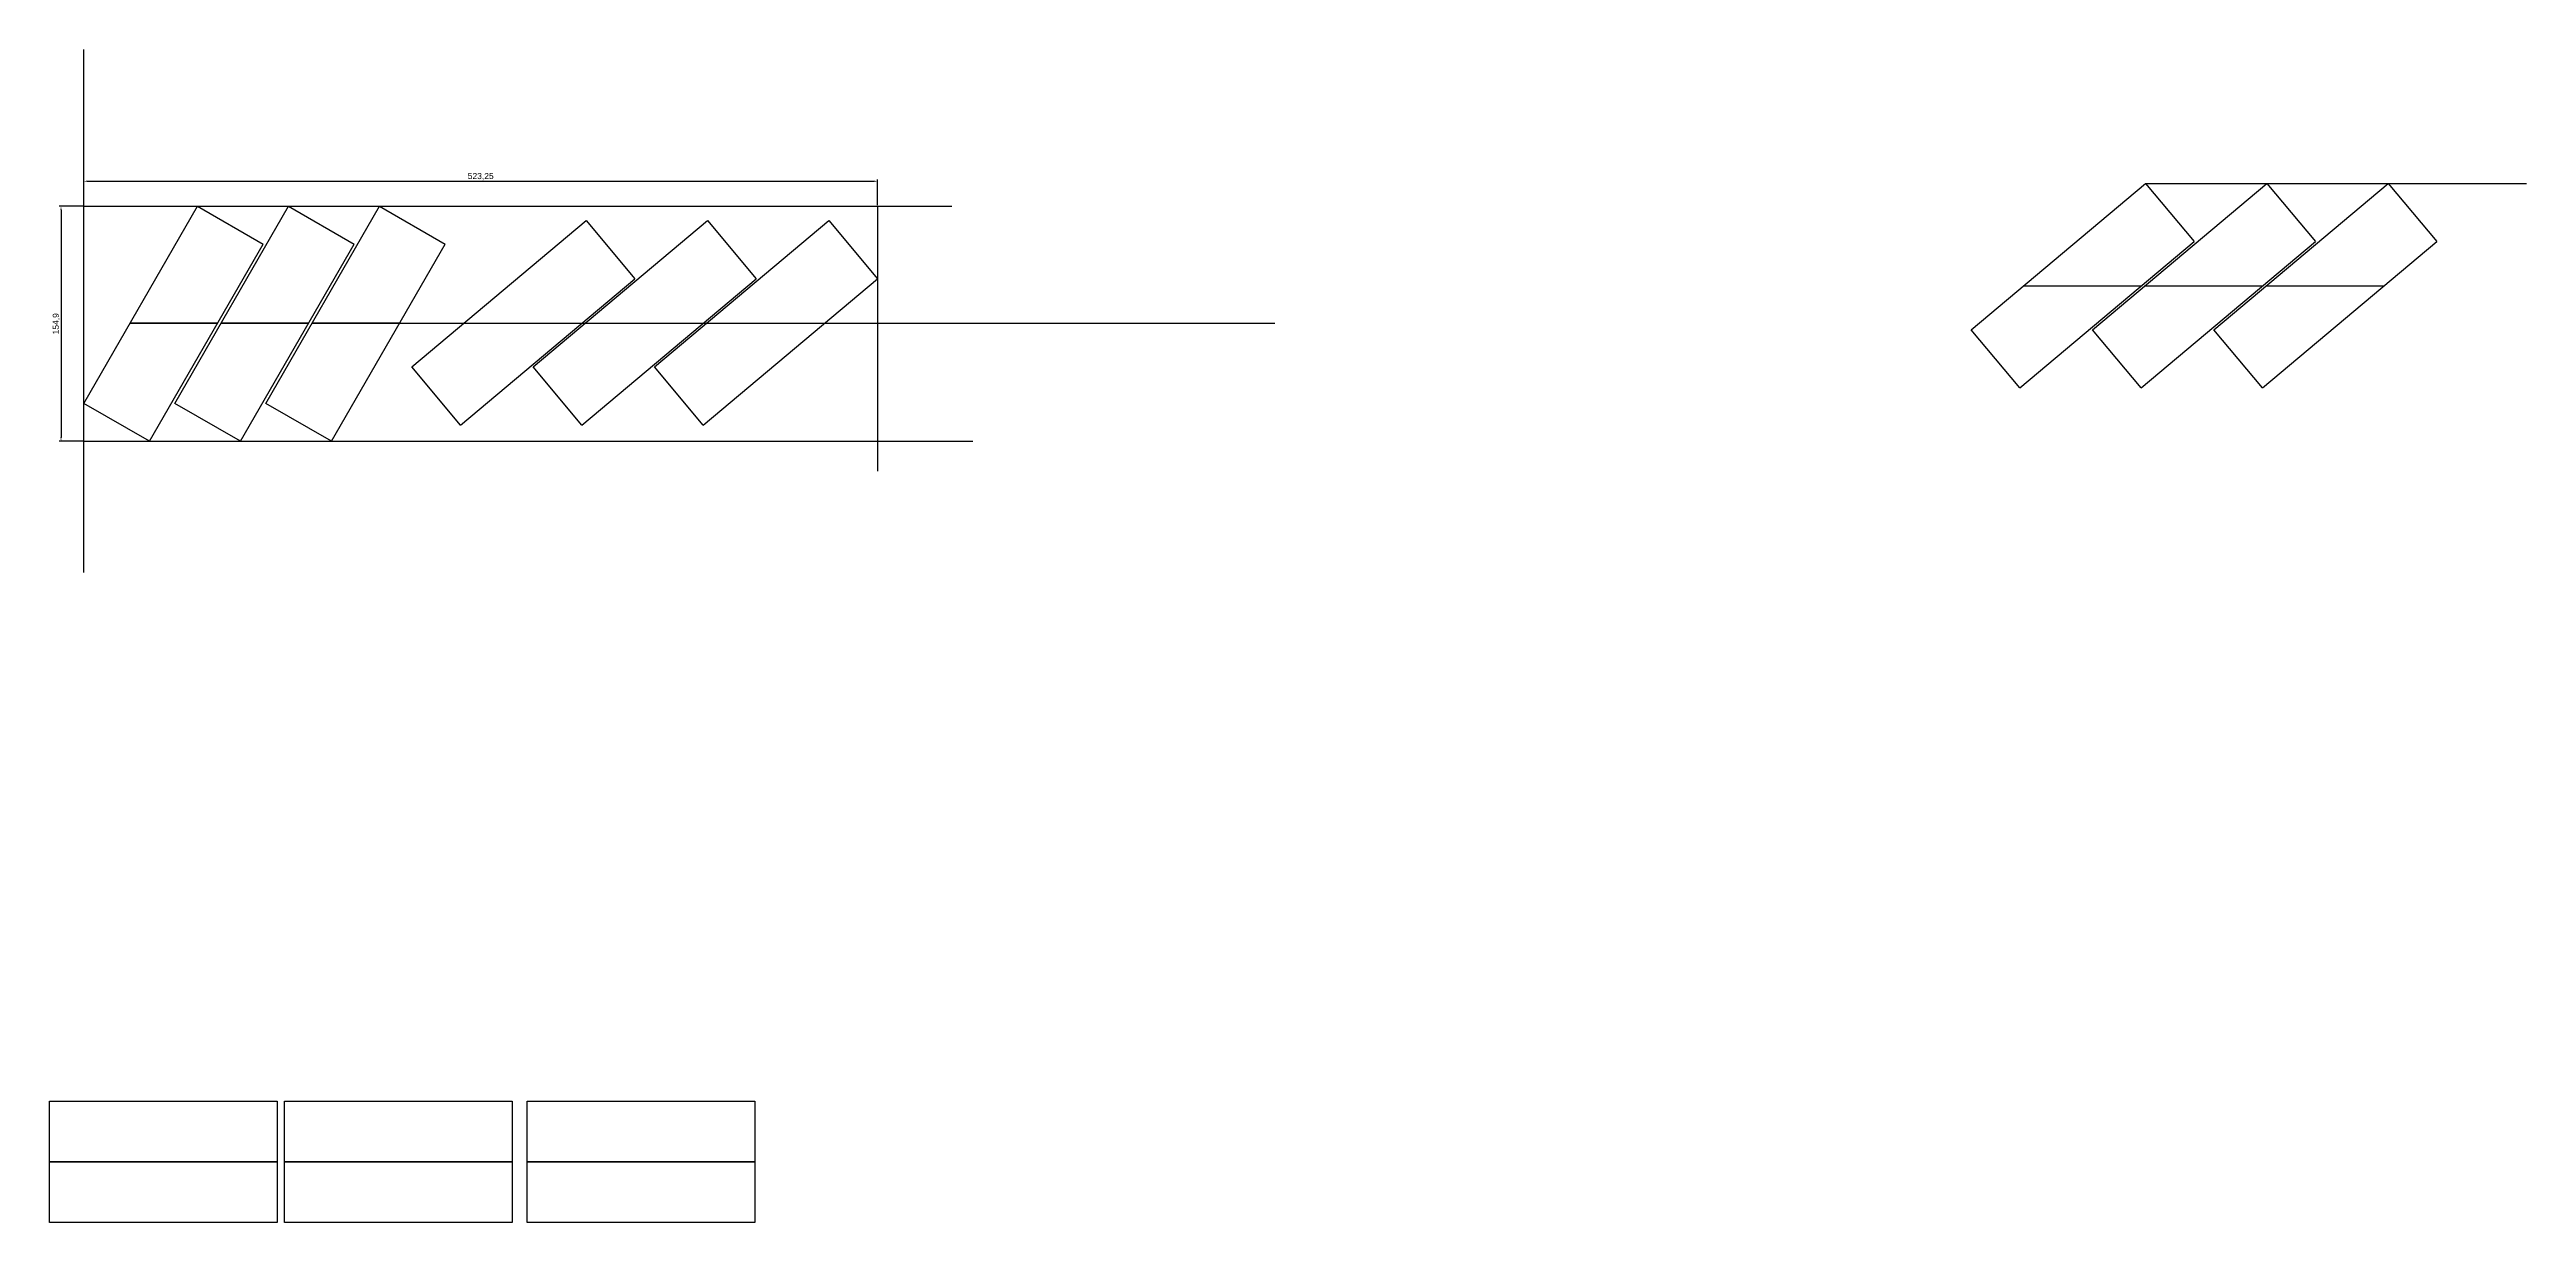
# Model space of a CAD drawing. Header units: millimetres. Extents: x 3071 to 17740, y -10095 to 4997.
# Drawn here: x 16107 to 17740, y -4109 to -3336 of the extents above; entities that cross this region are included whole.
import ezdxf

# ---------------------------------------------------------------- set-up
doc = ezdxf.new("R2010")
doc.units = ezdxf.units.MM
doc.layers.add('尺寸标注', color=6, linetype='Continuous')
doc.styles.get("Standard").update_dxf_attribs({"font": 'arial.ttf'})
doc.dimstyles.new('ISO-25-old', dxfattribs={"dimtxt": 4, "dimasz": 2.5, "dimexe": 1.25, "dimexo": 0.625, "dimtad": 1, "dimtxsty": 'Standard', "dimcen": 2.5, "dimadec": 0, "dimazin": 0, "dimtfac": 1, "dimtmove": 0, "dimatfit": 3, "dimfxl": 1, "dimarcsym": 0})

# ---------------------------------------------------------------- blocks, each defined once
blk = doc.blocks.new('*D230')
at = {"layer": 'Defpoints', "color": 0, "transparency": 16777216}
for p in [(16652.4, -3422.3), (16129.1, -3438.8), (16652.4, -3438.8)]:
    blk.add_point(p, dxfattribs=at)
at = {"layer": '尺寸标注', "color": 0, "lineweight": -2, "transparency": 16777216}
for p, q in [((16129.1, -3438.2), (16129.1, -3421.1)), ((16131.6, -3422.3), (16649.9, -3422.3)), ((16652.4, -3438.2), (16652.4, -3421.1))]:
    blk.add_line(p, q, dxfattribs=at)
at = {"layer": '尺寸标注', "color": 0, "transparency": 16777216}
for points in [[(16131.6, -3421.9), (16131.6, -3422.8), (16129.1, -3422.3)], [(16649.9, -3421.9), (16649.9, -3422.8), (16652.4, -3422.3)]]:
    blk.add_solid(points, dxfattribs=at)
at = {"layer": '尺寸标注', "color": 0, "transparency": 16777216, "insert": (16390.8, -3419.3), "char_height": 4, "attachment_point": 5}
blk.add_mtext('523,25', dxfattribs=at)
blk = doc.blocks.new('*D231')
at = {"layer": 'Defpoints', "color": 0, "transparency": 16777216}
for p in [(16129.1, -3438.8), (16114.1, -3593.7), (16129.1, -3593.7)]:
    blk.add_point(p, dxfattribs=at)
at = {"layer": '尺寸标注', "color": 0, "lineweight": -2, "transparency": 16777216}
for p, q in [((16128.5, -3438.8), (16112.8, -3438.8)), ((16114.1, -3441.3), (16114.1, -3591.2)), ((16128.5, -3593.7), (16112.8, -3593.7))]:
    blk.add_line(p, q, dxfattribs=at)
at = {"layer": '尺寸标注', "color": 0, "transparency": 16777216}
for points in [[(16113.7, -3441.3), (16114.5, -3441.3), (16114.1, -3438.8)], [(16113.7, -3591.2), (16114.5, -3591.2), (16114.1, -3593.7)]]:
    blk.add_solid(points, dxfattribs=at)
at = {"layer": '尺寸标注', "color": 0, "transparency": 16777216, "insert": (16111, -3516.3), "char_height": 4, "attachment_point": 5, "rotation": 90}
blk.add_mtext('154,9', dxfattribs=at)

msp = doc.modelspace()

# ---------------------------------------------------------------- linework, layer by layer
for p, q in [((17373.437, -3520.243), (17488.344, -3423.825)), ((17453.437, -3520.243), (17568.344, -3423.825)), ((17488.344, -3423.825), (17520.483, -3462.127)), ((17533.437, -3520.243), (17648.344, -3423.825)), ((17568.344, -3423.825), (17600.483, -3462.127)), ((17648.344, -3423.825), (17680.483, -3462.127)), ((16129.144, -3568.746), (16204.144, -3438.842)), ((16189.144, -3568.746), (16264.144, -3438.842)), ((16204.144, -3438.842), (16247.446, -3463.842)), ((16249.144, -3568.746), (16324.144, -3438.842)), ((16264.144, -3438.842), (16307.446, -3463.842)), ((16324.144, -3438.842), (16367.446, -3463.842)), ((16345.348, -3544.721), (16460.255, -3448.303)), ((16425.348, -3544.721), (16540.255, -3448.303)), ((16460.255, -3448.303), (16492.394, -3486.605)), ((16505.348, -3544.721), (16620.255, -3448.303)), ((16540.255, -3448.303), (16572.394, -3486.605)), ((16620.255, -3448.303), (16652.394, -3486.605)), ((16172.446, -3593.746), (16247.446, -3463.842)), ((16232.446, -3593.746), (16307.446, -3463.842)), ((16292.446, -3593.746), (16367.446, -3463.842)), ((17405.577, -3558.545), (17520.483, -3462.127)), ((17485.577, -3558.545), (17600.483, -3462.127)), ((17565.577, -3558.545), (17680.483, -3462.127)), ((16377.487, -3583.024), (16492.394, -3486.605)), ((16457.487, -3583.024), (16572.394, -3486.605)), ((16537.487, -3583.024), (16652.394, -3486.605)), ((17405.577, -3558.545), (17373.437, -3520.243)), ((17485.577, -3558.545), (17453.437, -3520.243)), ((17565.577, -3558.545), (17533.437, -3520.243)), ((16377.487, -3583.024), (16345.348, -3544.721)), ((16457.487, -3583.024), (16425.348, -3544.721)), ((16537.487, -3583.024), (16505.348, -3544.721)), ((16172.446, -3593.746), (16129.144, -3568.746)), ((16232.446, -3593.746), (16189.144, -3568.746)), ((16292.446, -3593.746), (16249.144, -3568.746)), ((16106.536, -4068.663), (16106.536, -4028.663)), ((16106.536, -4028.663), (16256.536, -4028.663)), ((16256.536, -4028.663), (16256.536, -4068.663)), ((16261.536, -4068.663), (16261.536, -4028.663)), ((16261.536, -4028.663), (16411.536, -4028.663)), ((16411.536, -4028.663), (16411.536, -4068.663)), ((16421.536, -4068.663), (16421.536, -4028.663)), ((16421.536, -4028.663), (16571.536, -4028.663)), ((16571.536, -4028.663), (16571.536, -4068.663)), ((16106.536, -4108.663), (16106.536, -4068.663)), ((16256.536, -4068.663), (16256.536, -4108.663)), ((16261.536, -4108.663), (16261.536, -4068.663)), ((16411.536, -4068.663), (16411.536, -4108.663)), ((16421.536, -4108.663), (16421.536, -4068.663)), ((16571.536, -4068.663), (16571.536, -4108.663)), ((16256.536, -4108.663), (16106.536, -4108.663)), ((16411.536, -4108.663), (16261.536, -4108.663)), ((16571.536, -4108.663), (16421.536, -4108.663))]:
    msp.add_line(p, q)
at = {"lineweight": 30}
for p, q in [((17407.909, -3491.317), (17485.695, -3491.317)), ((17487.909, -3491.317), (17565.695, -3491.317)), ((17567.909, -3491.317), (17645.695, -3491.317)), ((16379.82, -3515.796), (16457.606, -3515.796)), ((16459.82, -3515.796), (16537.606, -3515.796)), ((16539.82, -3515.796), (16617.606, -3515.796)), ((16256.536, -4068.663), (16106.536, -4068.663)), ((16106.536, -4068.663), (16256.536, -4068.663)), ((16411.536, -4068.663), (16261.536, -4068.663)), ((16261.536, -4068.663), (16411.536, -4068.663)), ((16571.536, -4068.663), (16421.536, -4068.663)), ((16421.536, -4068.663), (16571.536, -4068.663))]:
    msp.add_line(p, q, dxfattribs=at)
at = {"lineweight": 35}
for p, q in [((16217.45, -3515.796), (16159.715, -3515.796)), ((16277.45, -3515.796), (16219.715, -3515.796)), ((16337.45, -3515.796), (16279.715, -3515.796))]:
    msp.add_line(p, q, dxfattribs=at)
at = {"layer": '尺寸标注'}
for p, q in [((16129.144, -3680.276), (16129.144, -3335.542)), ((17488.344, -3423.825), (17739.541, -3423.825)), ((16129.144, -3438.842), (16583.613, -3438.842)), ((16583.613, -3438.842), (16701.401, -3438.842)), ((16652.394, -3438.842), (16652.394, -3613.363)), ((16337.45, -3515.796), (16914.412, -3515.796)), ((16129.144, -3593.746), (16715.282, -3593.746))]:
    msp.add_line(p, q, dxfattribs=at)

# ---------------------------------------------------------------- dimensions: what is measured, and where the dimension line sits
for p2, distance, picture, middle in [((16652.394, -3438.842), 16.495, '*D230', (16390.769, -3419.318)), ((16129.144, -3593.746), -15.067, '*D231', (16111.049, -3516.294))]:
    dim = msp.add_aligned_dim(p1=(16129.144, -3438.842), p2=p2, distance=distance, dimstyle='ISO-25-old', dxfattribs=at)
    dim.commit()
    dim.dimension.update_dxf_attribs({"geometry": picture, "text_midpoint": middle})

doc.saveas('drawing.dxf')
